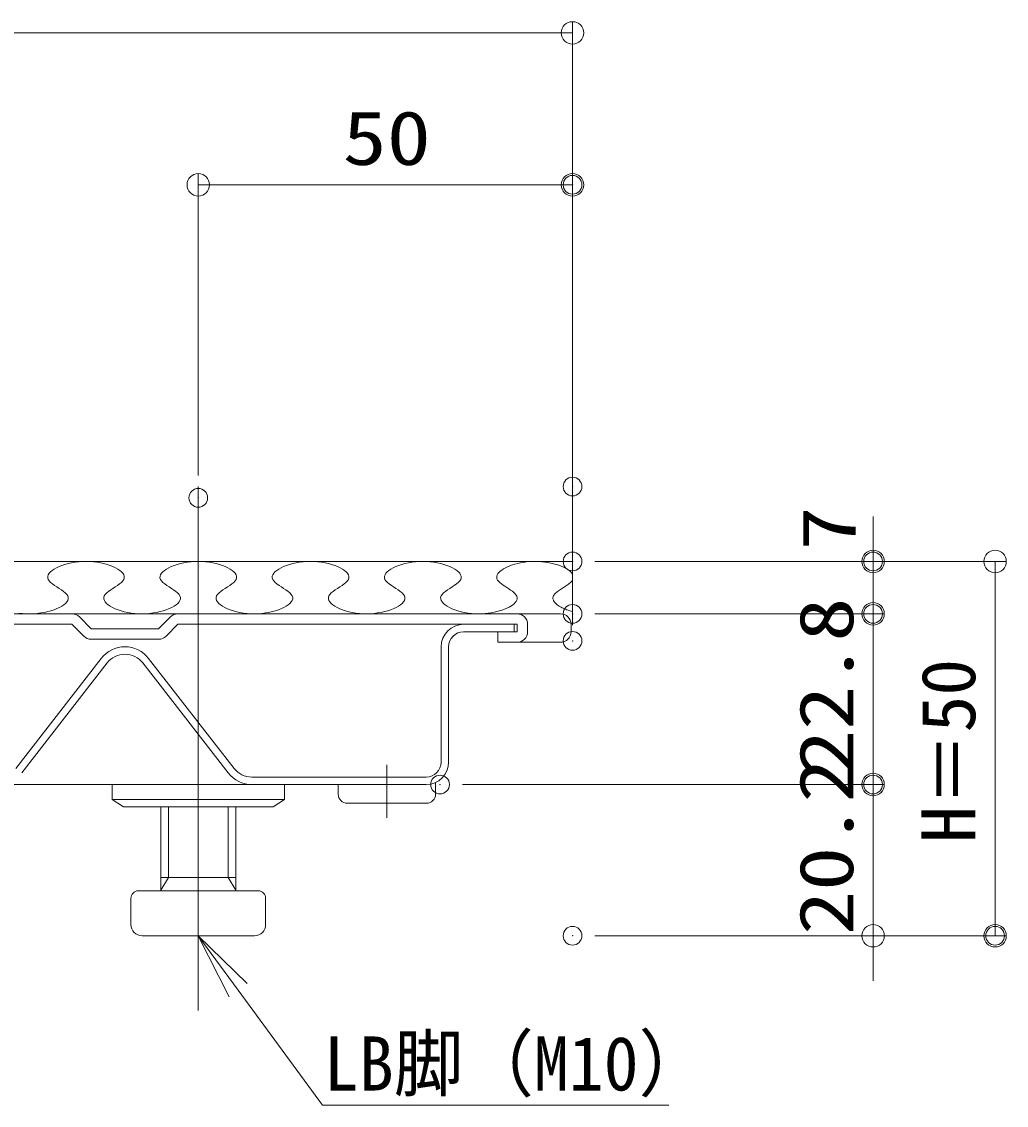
# Model space of a CAD drawing. Units: millimetres, scale not verified. Extents: x -600 to 600, y -416 to 415.
# Drawn here: x 187.7 to 319.2, y -333.3 to -188.5 of the extents above; entities that cross this region are included whole.
import ezdxf
from ezdxf.enums import TextEntityAlignment as Align

# ---------------------------------------------------------------- set-up
doc = ezdxf.new("R2010")
doc.units = ezdxf.units.MM
doc.header["$LTSCALE"] = 5
doc.header["$PDMODE"] = 32
doc.header["$PDSIZE"] = 2.5
doc.linetypes.add('CHAIN2', pattern=[12, 9, -1, 1, -1])
for name, color, linetype, lineweight in [('0-5_1', 7, 'Continuous', 9), ('0-7_3', 2, 'Continuous', 9), ('0-8_center', 5, 'Continuous', 9), ('0-9_sunpou', 1, 'Continuous', 9), ('0-A_0', 3, 'Continuous', 9), ('0-B_DEFPOINTS', 7, 'Continuous', 9), ('0-F_CYA', 4, 'Continuous', 9), ('1-0_7', 1, 'Continuous', 9), ('1-4_PARTS_SIN', 4, 'CHAIN2', 9), ('1-5_6文字', 2, 'Continuous', 9)]:
    doc.layers.add(name, color=color, linetype=linetype, lineweight=lineweight)
doc.styles.add('ＭＳ ゴシック', font='')
doc.styles.get('ＭＳ ゴシック').set_extended_font_data('MS Gothic')

# ---------------------------------------------------------------- blocks, each defined once
blk = doc.blocks.new('_ORIGIN')
at = {"layer": '0-A_0', "color": 1}
blk.add_line((0, 0), (-5, 0), dxfattribs=at)
blk.add_circle((0, 0), 2.5, dxfattribs=at)
blk = doc.blocks.new('MLeader5')
at = {"layer": '1-5_6文字'}
blk.add_line((211.255, -310.616), (216.569, -317.88), dxfattribs=at)
at = {"layer": '1-5_6文字', "color": 1}
blk.add_line((228.908, -333.266), (274.138, -333.266), dxfattribs=at)
at = {"layer": '1-5_6文字'}
blk.add_lwpolyline([(215.359, -318.765), (211.255, -310.616), (217.78, -316.994)], dxfattribs=at)
at = {"layer": '1-5_6文字', "color": 1}
blk.add_lwpolyline([(216.569, -317.88), (227.828, -333.266), (228.908, -333.266)], dxfattribs=at)
at = {"layer": '1-5_6文字', "style": 'ＭＳ ゴシック', "width": 0.95}
blk.add_text('LB脚（M10）', height=7.221, dxfattribs=at).set_placement((228.035, -333.454), align=Align.BOTTOM_LEFT)

msp = doc.modelspace()

# ---------------------------------------------------------------- linework, layer by layer
at = {"layer": '0-5_1'}
for p, q in [((123.755, -260.616), (261.255, -260.616)), ((261.255, -267.616), (261.255, -269.116)), ((261.255, -267.616), (261.255, -269.116))]:
    msp.add_line(p, q, dxfattribs=at)
at = {"layer": '0-7_3'}
for points in [[(191.33, -263.22), (191.199, -263.016), (191.137, -262.811), (191.141, -262.605), (191.206, -262.401), (191.327, -262.201), (191.502, -262.005), (191.726, -261.816), (191.995, -261.634), (192.305, -261.463), (192.651, -261.302), (193.03, -261.154), (193.438, -261.021), (193.87, -260.904), (194.322, -260.805), (194.791, -260.725), (195.272, -260.666), (195.761, -260.629), (196.255, -260.616), (196.748, -260.629), (197.237, -260.666), (197.718, -260.725), (198.187, -260.805), (198.639, -260.905), (199.071, -261.022), (199.479, -261.155), (199.858, -261.303), (200.204, -261.463), (200.514, -261.635), (200.783, -261.816), (201.007, -262.005), (201.182, -262.201), (201.304, -262.402), (201.368, -262.605), (201.372, -262.811), (201.31, -263.016), (201.179, -263.22), (200.985, -263.421), (200.74, -263.621), (200.46, -263.82)], [(203.755, -267.616), (204.248, -267.602), (204.737, -267.563), (205.218, -267.503), (205.687, -267.422), (206.139, -267.322), (206.571, -267.205), (206.979, -267.072), (207.358, -266.924), (207.704, -266.764), (208.014, -266.593), (208.283, -266.412), (208.507, -266.224), (208.682, -266.029), (208.804, -265.829), (208.868, -265.626), (208.872, -265.421), (208.81, -265.217), (208.679, -265.013), (208.485, -264.812), (208.24, -264.612), (207.96, -264.414), (207.659, -264.216), (207.35, -264.018), (207.049, -263.82), (206.769, -263.622), (206.524, -263.422), (206.33, -263.22), (206.199, -263.016), (206.137, -262.811), (206.141, -262.605), (206.206, -262.401), (206.327, -262.201), (206.502, -262.005), (206.726, -261.816), (206.995, -261.634), (207.305, -261.463), (207.651, -261.302), (208.03, -261.154), (208.438, -261.021)], [(208.438, -261.021), (208.87, -260.904), (209.322, -260.805), (209.791, -260.725), (210.272, -260.666), (210.761, -260.629), (211.255, -260.616), (211.748, -260.629), (212.237, -260.666), (212.718, -260.725), (213.187, -260.805), (213.639, -260.905), (214.071, -261.022), (214.479, -261.155), (214.858, -261.303), (215.204, -261.463), (215.514, -261.635), (215.783, -261.816), (216.007, -262.005), (216.182, -262.201), (216.304, -262.402), (216.368, -262.605), (216.372, -262.811), (216.31, -263.016), (216.179, -263.22), (215.985, -263.421), (215.74, -263.621), (215.46, -263.82), (215.159, -264.018), (214.85, -264.215), (214.549, -264.413), (214.269, -264.612), (214.024, -264.812), (213.83, -265.013), (213.699, -265.217), (213.637, -265.422), (213.641, -265.627), (213.706, -265.831), (213.827, -266.032), (214.002, -266.227)], [(218.755, -267.616), (219.248, -267.602), (219.737, -267.563), (220.218, -267.503), (220.687, -267.422), (221.139, -267.322), (221.571, -267.205), (221.979, -267.072), (222.358, -266.924), (222.704, -266.764), (223.014, -266.593), (223.283, -266.412), (223.507, -266.224), (223.682, -266.029), (223.804, -265.829), (223.868, -265.626), (223.872, -265.421), (223.81, -265.217), (223.679, -265.013), (223.485, -264.812), (223.24, -264.612), (222.96, -264.414), (222.659, -264.216), (222.35, -264.018), (222.049, -263.82), (221.769, -263.622), (221.524, -263.422), (221.33, -263.22), (221.199, -263.016), (221.137, -262.811), (221.141, -262.605), (221.206, -262.401), (221.327, -262.201), (221.502, -262.005), (221.726, -261.816), (221.995, -261.634), (222.305, -261.463), (222.651, -261.302), (223.03, -261.154), (223.438, -261.021)], [(223.438, -261.021), (223.87, -260.904), (224.322, -260.805), (224.791, -260.725), (225.272, -260.666), (225.761, -260.629), (226.255, -260.616), (226.748, -260.629), (227.237, -260.666), (227.718, -260.725), (228.187, -260.805), (228.639, -260.905), (229.071, -261.022), (229.479, -261.155), (229.858, -261.303), (230.204, -261.463), (230.514, -261.635), (230.783, -261.816), (231.007, -262.005), (231.182, -262.201), (231.304, -262.402), (231.368, -262.605), (231.372, -262.811), (231.31, -263.016), (231.179, -263.22), (230.985, -263.421), (230.74, -263.621), (230.46, -263.82), (230.159, -264.018), (229.85, -264.215), (229.549, -264.413), (229.269, -264.612), (229.024, -264.812), (228.83, -265.013), (228.699, -265.217), (228.637, -265.422), (228.641, -265.627), (228.706, -265.831), (228.827, -266.032), (229.002, -266.227)], [(233.755, -267.616), (234.248, -267.602), (234.737, -267.563), (235.218, -267.503), (235.687, -267.422), (236.139, -267.322), (236.571, -267.205), (236.979, -267.072), (237.358, -266.924), (237.704, -266.764), (238.014, -266.593), (238.283, -266.412), (238.507, -266.224), (238.682, -266.029), (238.804, -265.829), (238.868, -265.626), (238.872, -265.421), (238.81, -265.217), (238.679, -265.013), (238.485, -264.812), (238.24, -264.612), (237.96, -264.414), (237.659, -264.216), (237.35, -264.018), (237.049, -263.82), (236.769, -263.622), (236.524, -263.422), (236.33, -263.22), (236.199, -263.016), (236.137, -262.811), (236.141, -262.605), (236.206, -262.401), (236.327, -262.201), (236.502, -262.005), (236.726, -261.816), (236.995, -261.634), (237.305, -261.463), (237.651, -261.302), (238.03, -261.154), (238.438, -261.021)], [(238.438, -261.021), (238.87, -260.904), (239.322, -260.805), (239.791, -260.725), (240.272, -260.666), (240.761, -260.629), (241.255, -260.616), (241.748, -260.629), (242.237, -260.666), (242.718, -260.725), (243.187, -260.805), (243.639, -260.905), (244.071, -261.022), (244.479, -261.155), (244.858, -261.303), (245.204, -261.463), (245.514, -261.635), (245.783, -261.816), (246.007, -262.005), (246.182, -262.201), (246.304, -262.402), (246.368, -262.605), (246.372, -262.811), (246.31, -263.016), (246.179, -263.22), (245.985, -263.421), (245.74, -263.621), (245.46, -263.82), (245.159, -264.018), (244.85, -264.215), (244.549, -264.413), (244.269, -264.612), (244.024, -264.812), (243.83, -265.013), (243.699, -265.217), (243.637, -265.422), (243.641, -265.627), (243.706, -265.831), (243.827, -266.032), (244.002, -266.227)], [(251.429, -262.079), (251.598, -261.918), (251.799, -261.762), (252.032, -261.612), (252.292, -261.469), (252.578, -261.334), (252.888, -261.207), (253.218, -261.09), (253.568, -260.984), (253.933, -260.889), (254.312, -260.807), (254.703, -260.738), (255.103, -260.684), (255.51, -260.645), (255.921, -260.622), (256.334, -260.617), (256.746, -260.629), (257.156, -260.658), (257.56, -260.703), (257.957, -260.763), (258.344, -260.837), (258.718, -260.924), (259.078, -261.024), (259.42, -261.134), (259.743, -261.255), (260.044, -261.385), (260.32, -261.524), (260.57, -261.67), (260.791, -261.822), (260.98, -261.98), (261.135, -262.143), (261.255, -262.309)], [(187.291, -267.508), (187.772, -267.567), (188.261, -267.604), (188.755, -267.616), (189.248, -267.602), (189.737, -267.563), (190.218, -267.503), (190.687, -267.422), (191.139, -267.322), (191.571, -267.205), (191.979, -267.072), (192.358, -266.924), (192.704, -266.764), (193.014, -266.593), (193.283, -266.412), (193.507, -266.224), (193.682, -266.029), (193.804, -265.829), (193.868, -265.626), (193.872, -265.421), (193.81, -265.217), (193.679, -265.013), (193.485, -264.812), (193.24, -264.612), (192.96, -264.414), (192.659, -264.216), (192.35, -264.018), (192.049, -263.82), (191.769, -263.622), (191.524, -263.422), (191.33, -263.22)], [(248.755, -267.616), (249.167, -267.606), (249.578, -267.579), (249.983, -267.535), (250.382, -267.477), (250.77, -267.405), (251.147, -267.32), (251.51, -267.223), (251.856, -267.114), (252.182, -266.996), (252.488, -266.867), (252.769, -266.731), (253.024, -266.587), (253.251, -266.436), (253.446, -266.279), (253.608, -266.118), (253.735, -265.953), (253.823, -265.785), (253.87, -265.615), (253.875, -265.444), (253.834, -265.273), (253.745, -265.102), (253.609, -264.933), (253.431, -264.765), (253.221, -264.598), (252.987, -264.432), (252.737, -264.267), (252.48, -264.101), (252.223, -263.936), (251.975, -263.77), (251.745, -263.604), (251.541, -263.437), (251.371, -263.268), (251.243, -263.098), (251.164, -262.927), (251.132, -262.755), (251.145, -262.583), (251.2, -262.413), (251.296, -262.245), (251.429, -262.079)], [(261.255, -263.116), (261.19, -263.207), (261.112, -263.297), (261.023, -263.386), (260.923, -263.476), (260.814, -263.565), (260.697, -263.653), (260.574, -263.742), (260.445, -263.83), (260.313, -263.918), (260.177, -264.006), (260.04, -264.094), (259.902, -264.182), (259.766, -264.27), (259.632, -264.358), (259.501, -264.446), (259.374, -264.534), (259.254, -264.623), (259.141, -264.712), (259.037, -264.801), (258.942, -264.89), (258.858, -264.98), (258.786, -265.07), (258.728, -265.161), (258.684, -265.252), (258.653, -265.343), (258.636, -265.434), (258.631, -265.526), (258.639, -265.617), (258.659, -265.708), (258.691, -265.799), (258.735, -265.889), (258.789, -265.978), (258.854, -266.066), (258.93, -266.154), (259.015, -266.24), (259.11, -266.325), (259.215, -266.408), (259.328, -266.49), (259.45, -266.57)], [(200.46, -263.82), (200.159, -264.018), (199.85, -264.215), (199.549, -264.413), (199.269, -264.612), (199.024, -264.812), (198.83, -265.013), (198.699, -265.217), (198.637, -265.422), (198.641, -265.627), (198.706, -265.831), (198.827, -266.032), (199.002, -266.227), (199.226, -266.417), (199.495, -266.598), (199.805, -266.77), (200.151, -266.93), (200.53, -267.078), (200.938, -267.211), (201.37, -267.328), (201.822, -267.428), (202.291, -267.508), (202.772, -267.567), (203.261, -267.604), (203.755, -267.616)], [(214.002, -266.227), (214.226, -266.417), (214.495, -266.598), (214.805, -266.77), (215.151, -266.93), (215.53, -267.078), (215.938, -267.211), (216.37, -267.328), (216.822, -267.428), (217.291, -267.508), (217.772, -267.567), (218.261, -267.604), (218.755, -267.616)], [(229.002, -266.227), (229.226, -266.417), (229.495, -266.598), (229.805, -266.77), (230.151, -266.93), (230.53, -267.078), (230.938, -267.211), (231.37, -267.328), (231.822, -267.428), (232.291, -267.508), (232.772, -267.567), (233.261, -267.604), (233.755, -267.616), (233.755, -267.616)], [(244.002, -266.227), (244.226, -266.417), (244.495, -266.598), (244.805, -266.77), (245.151, -266.93), (245.53, -267.078), (245.938, -267.211), (246.37, -267.328), (246.822, -267.428), (247.291, -267.508), (247.772, -267.567), (248.261, -267.604), (248.755, -267.616)], [(259.45, -266.57), (259.58, -266.649), (259.719, -266.725), (259.864, -266.799), (260.017, -266.871), (260.176, -266.941), (260.342, -267.008), (260.514, -267.072), (260.691, -267.134), (260.874, -267.192), (261.062, -267.247), (261.255, -267.299), (261.255, -267.299)]]:
    msp.add_lwpolyline(points, dxfattribs=at)
at = {"layer": '0-8_center'}
msp.add_line((211.255, -320.616), (211.255, -250.616), dxfattribs=at)
at = {"layer": '0-9_sunpou'}
for p, q in [((261.255, -268.224), (261.255, -188.517)), ((258.255, -190.017), (34.255, -190.017)), ((301.409, -257.616), (301.409, -254.616)), ((264.255, -260.616), (319.215, -260.616)), ((264.255, -260.616), (302.909, -260.616)), ((301.409, -267.616), (301.409, -260.616)), ((317.715, -263.616), (317.715, -307.616)), ((264.255, -267.616), (302.909, -267.616)), ((264.255, -267.616), (302.909, -267.616)), ((301.409, -270.616), (301.409, -273.616)), ((301.409, -287.416), (301.409, -270.616)), ((301.409, -287.416), (301.409, -284.416)), ((246.555, -290.416), (302.909, -290.416)), ((246.555, -290.416), (302.909, -290.416)), ((301.409, -310.616), (301.409, -290.416)), ((264.255, -310.616), (319.215, -310.616)), ((264.255, -310.616), (302.909, -310.616)), ((301.409, -313.616), (301.409, -316.616))]:
    msp.add_line(p, q, dxfattribs=at)
at = {"layer": '0-A_0', "color": 7}
for p, q in [((246.705, -269.016), (253.455, -269.016)), ((253.455, -270.016), (253.455, -269.016)), ((246.705, -270.016), (253.455, -270.016)), ((243.705, -287.416), (243.705, -272.016)), ((244.705, -287.416), (244.705, -272.016)), ((186.866, -288.258), (198.297, -273.561)), ((216.043, -288.258), (204.612, -273.561)), ((187.656, -288.872), (199.087, -274.175)), ((215.254, -288.872), (203.823, -274.175)), ((241.705, -289.416), (218.411, -289.416)), ((184.498, -290.416), (218.411, -290.416)), ((241.705, -290.416), (218.411, -290.416)), ((229.955, -291.716), (229.955, -290.416)), ((242.955, -291.716), (242.955, -290.144)), ((231.155, -292.916), (241.755, -292.916))]:
    msp.add_line(p, q, dxfattribs=at)
at = {"layer": '0-A_0'}
for p, q in [((199.755, -290.416), (199.755, -292.416)), ((222.755, -290.416), (199.755, -290.416)), ((222.755, -292.416), (222.755, -290.416)), ((201.255, -293.416), (199.755, -292.416)), ((222.755, -292.416), (199.755, -292.416)), ((201.255, -293.416), (221.255, -293.416)), ((206.255, -304.616), (206.255, -293.416)), ((216.255, -304.616), (216.255, -293.416)), ((222.755, -292.416), (221.255, -293.416)), ((216.255, -302.816), (206.255, -302.816)), ((219.255, -304.616), (203.255, -304.616)), ((202.255, -305.616), (202.255, -309.116)), ((220.255, -309.116), (220.255, -305.616)), ((203.755, -310.616), (218.755, -310.616))]:
    msp.add_line(p, q, dxfattribs=at)
at = {"layer": '0-A_0', "color": 2}
for p, q in [((207.255, -302.816), (207.255, -293.416)), ((215.255, -302.816), (215.255, -293.416)), ((207.255, -302.816), (206.255, -304.548)), ((215.255, -302.816), (216.255, -304.548))]:
    msp.add_line(p, q, dxfattribs=at)
at = {"layer": '0-A_0', "color": 7}
for centre, radius, start, end in [((246.705, -272.016), 3, 90, 180), ((246.705, -272.016), 2, 90, 180), ((201.455, -276.016), 4, 37.87401, 142.12599), ((201.455, -276.016), 3, 37.87401, 142.12599), ((241.705, -287.416), 2, 270, 0), ((241.705, -287.416), 3, 270, 0), ((218.411, -286.416), 4, 217.87369, 270), ((218.411, -286.416), 3, 217.87369, 270), ((231.155, -291.716), 1.2, 180, 270), ((241.755, -291.716), 1.2, 270, 0)]:
    msp.add_arc(centre, radius, start, end, dxfattribs=at)
at = {"layer": '0-A_0'}
for centre, radius, start, end in [((203.255, -305.616), 1, 90, 180), ((219.255, -305.616), 1, 0, 90), ((203.755, -309.116), 1.5, 180, 270), ((218.755, -309.116), 1.5, 270, 0)]:
    msp.add_arc(centre, radius, start, end, dxfattribs=at)
at = {"layer": '0-B_DEFPOINTS'}
for p in [(261.255, -210.308), (261.255, -250.616), (211.255, -252.12), (261.255, -260.616), (261.255, -260.616), (301.409, -260.616), (261.255, -267.616), (301.409, -267.616), (261.255, -271.224), (243.555, -290.416), (301.409, -290.416), (261.255, -310.616), (261.255, -310.616), (317.715, -310.616)]:
    msp.add_point(p, dxfattribs=at)
at = {"layer": '0-F_CYA'}
for p, q in [((151.254, -267.616), (194.374, -267.616)), ((208.534, -267.616), (194.374, -267.616)), ((253.854, -267.616), (208.534, -267.616)), ((253.854, -267.616), (259.655, -267.616)), ((151.254, -269.016), (194.374, -269.016)), ((194.374, -269.016), (195.964, -270.606)), ((195.364, -268.026), (196.954, -269.616)), ((207.544, -268.026), (205.954, -269.616)), ((208.534, -269.016), (206.944, -270.606)), ((253.854, -269.016), (208.534, -269.016)), ((253.854, -269.016), (253.854, -270.016)), ((255.254, -269.016), (255.254, -270.016)), ((261.055, -269.016), (261.055, -270.016)), ((261.055, -269.016), (261.055, -270.016)), ((196.954, -269.616), (205.954, -269.616)), ((251.254, -270.016), (251.254, -271.416)), ((253.854, -270.016), (251.254, -270.016)), ((196.954, -271.016), (205.954, -271.016)), ((251.254, -271.416), (253.854, -271.416)), ((253.854, -271.416), (259.655, -271.416))]:
    msp.add_line(p, q, dxfattribs=at)
for centre, start, end in [((194.374, -269.016), 45, 90), ((208.534, -269.016), 90, 135), ((253.854, -269.016), 0, 90), ((259.655, -269.016), 0, 90.00005), ((196.954, -269.616), 225, 270), ((205.954, -269.616), 270, 315), ((253.854, -270.016), 270, 0), ((259.655, -270.016), 270, 0)]:
    msp.add_arc(centre, 1.4, start, end, dxfattribs=at)
at = {"layer": '1-0_7'}
for p, q in [((211.255, -249.12), (211.255, -208.808)), ((261.255, -247.616), (261.255, -208.808)), ((214.255, -210.308), (258.255, -210.308))]:
    msp.add_line(p, q, dxfattribs=at)
at = {"layer": '1-4_PARTS_SIN'}
msp.add_line((236.455, -294.856), (236.455, -287.769), dxfattribs=at)

# ---------------------------------------------------------------- block references
at = {"layer": '0-9_sunpou', "xscale": 0.6, "yscale": 0.6}
msp.add_blockref('_ORIGIN', (261.255, -190.017), dxfattribs=at)
for p, rotation in [((301.409, -260.616), 270), ((317.715, -260.616), 90), ((301.409, -267.616), 90), ((301.409, -267.616), 90), ((301.409, -290.416), 270), ((301.409, -290.416), 270), ((317.715, -310.616), 270), ((301.409, -310.616), 90)]:
    msp.add_blockref('_ORIGIN', p, dxfattribs=dict(at, rotation=rotation))
at = {"layer": '1-0_7', "xscale": 0.6, "yscale": 0.6, "rotation": 180}
msp.add_blockref('_ORIGIN', (211.255, -210.308), dxfattribs=at)
at = {"layer": '1-0_7', "xscale": 0.6, "yscale": 0.6}
msp.add_blockref('_ORIGIN', (261.255, -210.308), dxfattribs=at)
at = {"layer": '1-5_6文字'}
msp.add_blockref('MLeader5', (0, 0), dxfattribs=at)

# ---------------------------------------------------------------- texts
at = {"layer": '0-9_sunpou', "color": 2, "style": 'ＭＳ ゴシック', "width": 1.2}
for s, p in [('7', (301.268, -259.171)), ('22.8', (300.922, -289.016)), ('20.2', (300.922, -310.516))]:
    msp.add_text(s, height=7.221, rotation=90, dxfattribs=at).set_placement(p, align=Align.BOTTOM_LEFT)
at = {"layer": '0-9_sunpou', "color": 2, "style": 'ＭＳ ゴシック'}
msp.add_text('H＝50', height=7.221, rotation=90, dxfattribs=at).set_placement((317.227, -298.216), align=Align.BOTTOM_LEFT)
at = {"layer": '1-0_7', "color": 2, "style": 'ＭＳ ゴシック', "width": 1.2}
msp.add_text('50', height=7.221, dxfattribs=at).set_placement((230.54, -209.82), align=Align.BOTTOM_LEFT)

doc.saveas('drawing.dxf')
